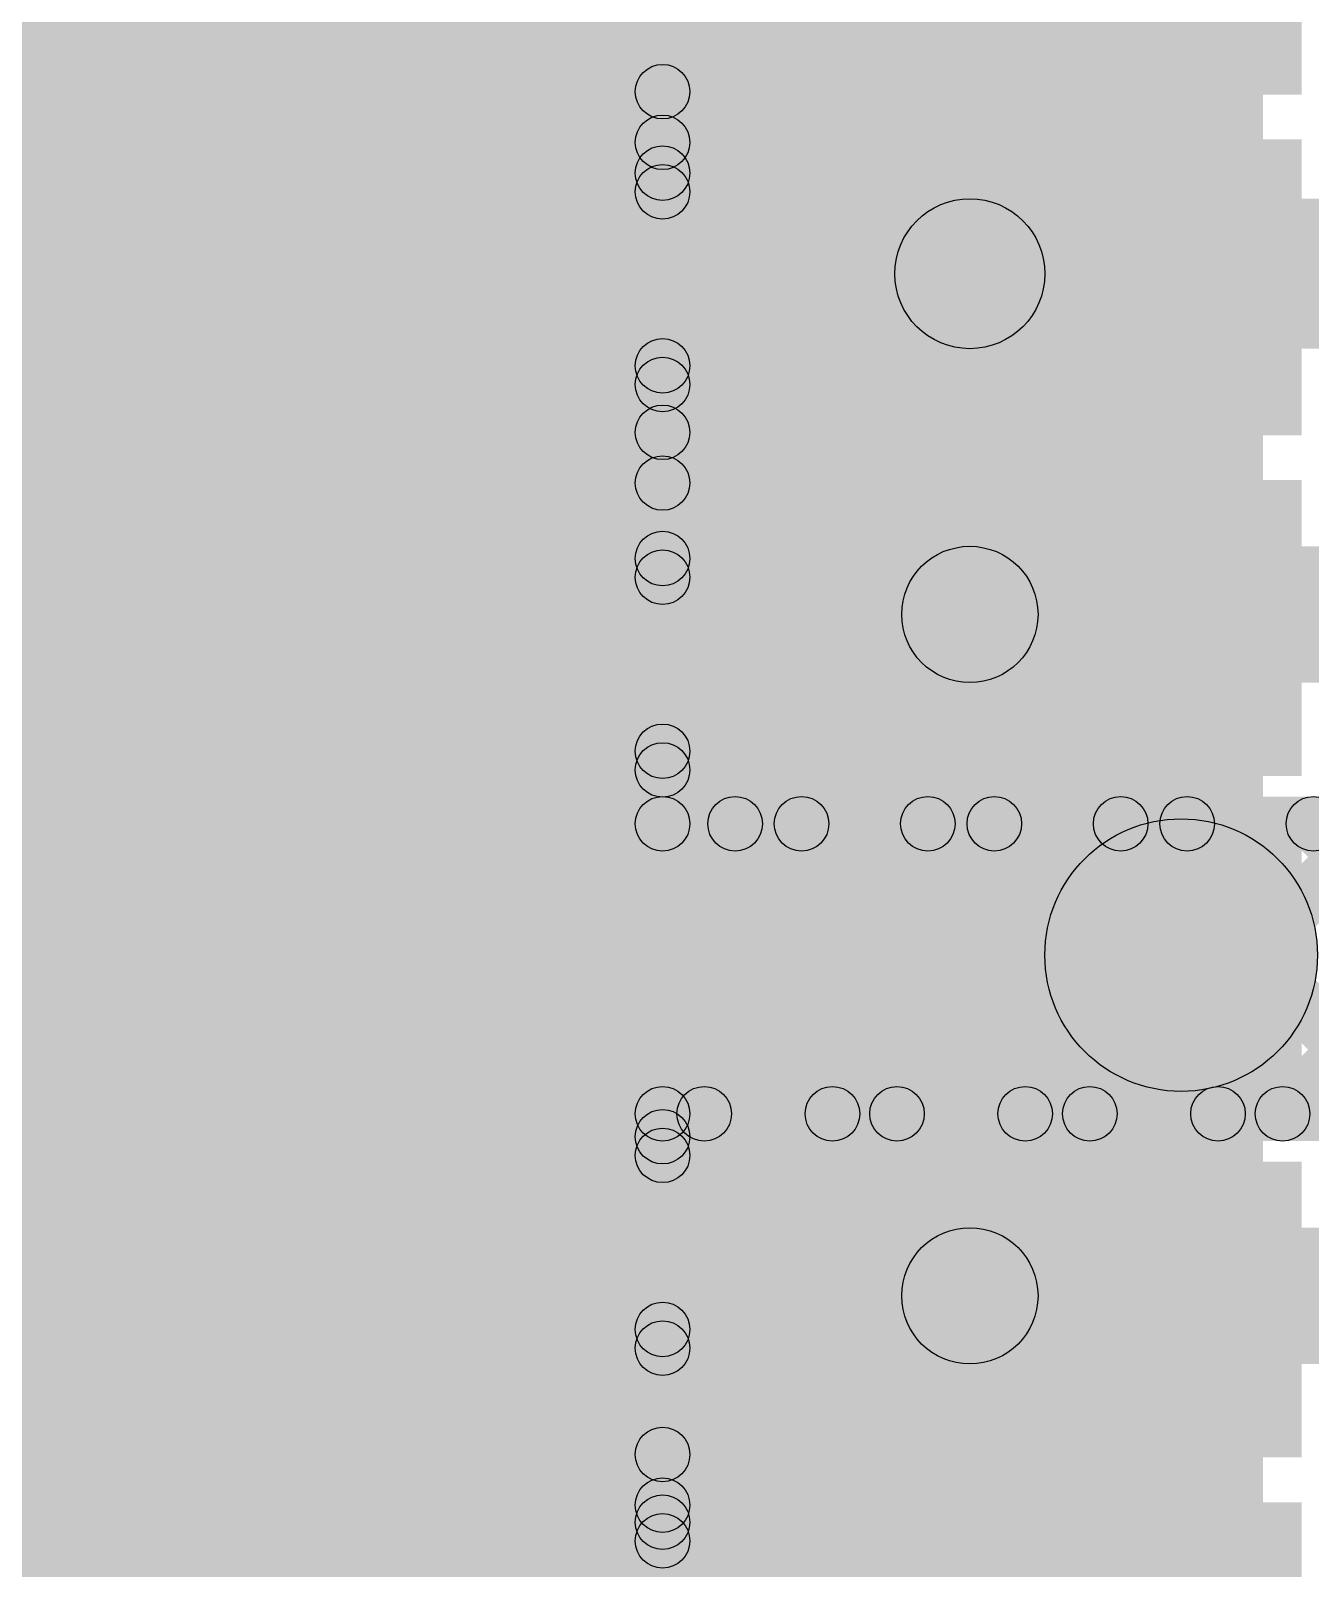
# Model space of a CAD drawing. Header units: millimetres. Extents: x -0.24 to 2.5, y 0 to 2.55.
# Drawn here: x 2.1042 to 2.2919, y 1.828 to 2.0537 of the extents above; entities that cross this region are included whole.
import ezdxf

# ---------------------------------------------------------------- set-up
doc = ezdxf.new("R2010")
doc.units = ezdxf.units.MM
doc.header["$MEASUREMENT"] = 0
for name, color, linetype in [('BottomLayer', 5, 'Continuous'), ('TopLayer', 1, 'Continuous'), ('TopPaste', 8, 'Continuous'), ('TopSolder', 216, 'Continuous')]:
    doc.layers.add(name, color=color, linetype=linetype)

# ---------------------------------------------------------------- blocks, each defined once
blk = doc.blocks.new('ESP32_WROOM_32__16MB__65')
at = {"layer": 'TopLayer'}
for points in [[(0.29528, 0.2124), (0.37402, 0.2124), (0.37402, 0.17697), (0.29528, 0.17697)], [(0.29528, 0.1624), (0.37402, 0.1624), (0.37402, 0.12697), (0.29528, 0.12697)], [(0.29528, 0.1124), (0.37402, 0.1124), (0.37402, 0.07697), (0.29528, 0.07697)], [(0.29528, 0.0624), (0.37402, 0.0624), (0.37402, 0.02697), (0.29528, 0.02697)], [(0.29528, 0.0124), (0.37402, 0.0124), (0.37402, -0.02303), (0.29528, -0.02303)], [(0.29528, -0.0376), (0.37402, -0.0376), (0.37402, -0.07303), (0.29528, -0.07303)]]:
    blk.add_hatch(color=1, dxfattribs=at).paths.add_polyline_path(points)
at = {"layer": 'TopPaste'}
for points in [[(0.29528, 0.2124), (0.37402, 0.2124), (0.37402, 0.17697), (0.29528, 0.17697)], [(0.29528, 0.1624), (0.37402, 0.1624), (0.37402, 0.12697), (0.29528, 0.12697)], [(0.29528, 0.1124), (0.37402, 0.1124), (0.37402, 0.07697), (0.29528, 0.07697)], [(0.29528, 0.0624), (0.37402, 0.0624), (0.37402, 0.02697), (0.29528, 0.02697)], [(0.29528, 0.0124), (0.37402, 0.0124), (0.37402, -0.02303), (0.29528, -0.02303)], [(0.29528, -0.0376), (0.37402, -0.0376), (0.37402, -0.07303), (0.29528, -0.07303)]]:
    blk.add_hatch(color=8, dxfattribs=at).paths.add_polyline_path(points)
at = {"layer": 'TopSolder'}
for points in [[(0.29128, 0.2164), (0.37802, 0.2164), (0.37802, 0.17297), (0.29128, 0.17297)], [(0.29128, 0.1664), (0.37802, 0.1664), (0.37802, 0.12297), (0.29128, 0.12297)], [(0.29128, 0.1164), (0.37802, 0.1164), (0.37802, 0.07297), (0.29128, 0.07297)], [(0.29128, 0.0664), (0.37802, 0.0664), (0.37802, 0.02297), (0.29128, 0.02297)], [(0.29128, 0.0164), (0.37802, 0.0164), (0.37802, -0.02703), (0.29128, -0.02703)], [(0.29128, -0.0336), (0.37802, -0.0336), (0.37802, -0.07703), (0.29128, -0.07703)]]:
    blk.add_hatch(color=216, dxfattribs=at).paths.add_polyline_path(points)

msp = doc.modelspace()

# ---------------------------------------------------------------- hatches: boundary and pattern name
at = {"layer": 'BottomLayer'}
for points in [[(1.596, 2.001), (2.279, 2.001), (2.279, 2.063), (1.596, 2.063)], [(2.1, 1.66), (2.285, 1.66), (2.285, 2.063), (2.1, 2.063)]]:
    msp.add_hatch(color=5, dxfattribs=at).paths.add_polyline_path(points)
at = {"layer": 'TopLayer'}
for points in [[(1.73002, 2.21117), (1.73568, 2.21683), (2.19975, 1.75276), (2.19409, 1.7471)], [(1.75831, 2.21117), (1.76396, 2.21683), (2.19975, 1.78104), (2.19409, 1.77539)], [(1.78659, 2.21117), (1.79225, 2.21683), (2.19975, 1.80933), (2.19409, 1.80367)], [(1.81488, 2.21117), (1.82053, 2.21683), (2.19975, 1.83761), (2.19409, 1.83195)], [(1.84316, 2.21117), (1.84882, 2.21683), (2.19975, 1.8659), (2.19409, 1.86024)], [(1.87144, 2.21117), (1.8771, 2.21683), (2.19975, 1.89418), (2.19409, 1.88852)], [(1.89973, 2.21117), (1.90539, 2.21683), (2.22467, 1.89755), (2.21901, 1.89189)], [(1.92801, 2.21117), (1.93367, 2.21683), (2.19975, 1.95075), (2.19409, 1.94509)], [(1.9563, 2.21117), (1.96195, 2.21683), (2.19975, 1.97903), (2.19409, 1.97338)], [(1.98458, 2.21117), (1.99024, 2.21683), (2.19975, 2.00732), (2.19409, 2.00166)], [(2.01287, 2.21117), (2.01852, 2.21683), (2.19975, 2.0356), (2.19409, 2.02994)], [(1.6312, 1.57179), (1.62554, 1.57745), (2.19409, 2.146), (2.19975, 2.14034)], [(1.64086, 1.55317), (1.63521, 1.55883), (2.19409, 2.11771), (2.19975, 2.11206)], [(1.66665, 1.55068), (1.661, 1.55633), (2.19409, 2.08943), (2.19975, 2.08377)], [(2.20092, 2.04472), (2.19292, 2.04472), (2.19292, 2.08728), (2.20092, 2.08728)], [(1.7529, 1.60864), (1.74724, 1.6143), (2.19409, 2.06114), (2.19975, 2.05549)], [(2.20092, 2.03728), (2.19292, 2.03728), (2.19292, 2.04472), (2.20092, 2.04472)], [(2.20092, 2.03728), (2.19292, 2.03728), (2.19292, 2.04472), (2.20092, 2.04472)], [(2.20092, 1.99472), (2.19292, 1.99472), (2.19292, 2.03728), (2.20092, 2.03728)], [(1.7652, 1.59265), (1.75954, 1.59831), (2.19409, 2.03286), (2.19975, 2.0272)], [(2.242, 2.007), (2.242, 2.029), (2.39, 2.029), (2.39, 2.007)], [(1.775, 1.57417), (1.76935, 1.57983), (2.19409, 2.00458), (2.19975, 1.99892)], [(2.20092, 1.98728), (2.19292, 1.98728), (2.19292, 1.99472), (2.20092, 1.99472)], [(2.20092, 1.98728), (2.19292, 1.98728), (2.19292, 1.99472), (2.20092, 1.99472)], [(2.20092, 1.93728), (2.19292, 1.93728), (2.19292, 1.98728), (2.20092, 1.98728)], [(2.242, 1.958), (2.242, 1.978), (2.421, 1.978), (2.421, 1.958)], [(1.80329, 1.57417), (1.79763, 1.57983), (2.19409, 1.97629), (2.19975, 1.97063)], [(2.26242, 1.89189), (2.25677, 1.89755), (2.30905, 1.94983), (2.31471, 1.94417)], [(2.29071, 1.89189), (2.28505, 1.89755), (2.33734, 1.94983), (2.34299, 1.94417)], [(1.83157, 1.57417), (1.82591, 1.57983), (2.19409, 1.94801), (2.19975, 1.94235)], [(2.19692, 1.93328), (2.19692, 1.94128), (2.29766, 1.94128), (2.29766, 1.93328)], [(1.85985, 1.57417), (1.8542, 1.57983), (2.21448, 1.94011), (2.22014, 1.93445)], [(2.20586, 1.89189), (2.2002, 1.89755), (2.24277, 1.94011), (2.24842, 1.93445)], [(2.20473, 1.93445), (2.21039, 1.94011), (2.25295, 1.89755), (2.2473, 1.89189)], [(2.23414, 1.89189), (2.22848, 1.89755), (2.27105, 1.94011), (2.27671, 1.93445)], [(2.23301, 1.93445), (2.23867, 1.94011), (2.28124, 1.89755), (2.27558, 1.89189)], [(2.2613, 1.93445), (2.26696, 1.94011), (2.31524, 1.89183), (2.30958, 1.88617)], [(2.28958, 1.93445), (2.29524, 1.94011), (2.34352, 1.89183), (2.33787, 1.88617)], [(1.87367, 1.898), (1.87367, 1.938), (2.273, 1.938), (2.273, 1.898)], [(2.19692, 1.89072), (2.19692, 1.89872), (2.29766, 1.89872), (2.29766, 1.89072)], [(2.19975, 1.88578), (2.19409, 1.89144), (2.2002, 1.89755), (2.20586, 1.89189)], [(2.20092, 1.84472), (2.19292, 1.84472), (2.19292, 1.89472), (2.20092, 1.89472)], [(1.88814, 1.57417), (1.88248, 1.57983), (2.19409, 1.89144), (2.19975, 1.88578)], [(2.242, 1.858), (2.242, 1.878), (2.418, 1.878), (2.418, 1.858)], [(1.95502, 1.61276), (1.94936, 1.61842), (2.19409, 1.86315), (2.19975, 1.8575)], [(2.20092, 1.83728), (2.19292, 1.83728), (2.19292, 1.84472), (2.20092, 1.84472)], [(2.20092, 1.83728), (2.19292, 1.83728), (2.19292, 1.84472), (2.20092, 1.84472)], [(2.20092, 1.79472), (2.19292, 1.79472), (2.19292, 1.83728), (2.20092, 1.83728)], [(1.98471, 1.61417), (1.97905, 1.61983), (2.19409, 1.83487), (2.19975, 1.82921)]]:
    msp.add_hatch(color=1, dxfattribs=at).paths.add_polyline_path(points)
h = msp.add_hatch(color=1, dxfattribs=at)
edge = h.paths.add_edge_path()
edge.add_arc((2.19692, 2.04472), 0.004, 0, 360)
h = msp.add_hatch(color=1, dxfattribs=at)
edge = h.paths.add_edge_path()
edge.add_arc((2.19692, 2.04472), 0.004, 0, 360)
h = msp.add_hatch(color=1, dxfattribs=at)
edge = h.paths.add_edge_path()
edge.add_arc((2.19692, 2.04472), 0.004, 0, 360)
h = msp.add_hatch(color=1, dxfattribs=at)
edge = h.paths.add_edge_path()
edge.add_arc((2.19692, 2.03728), 0.004, 0, 360)
h = msp.add_hatch(color=1, dxfattribs=at)
edge = h.paths.add_edge_path()
edge.add_arc((2.19692, 2.03728), 0.004, 0, 360)
h = msp.add_hatch(color=1, dxfattribs=at)
edge = h.paths.add_edge_path()
edge.add_arc((2.19692, 2.03728), 0.004, 0, 360)
h = msp.add_hatch(color=1, dxfattribs=at)
edge = h.paths.add_edge_path()
edge.add_arc((2.19692, 2.03277), 0.004, 0, 360)
h = msp.add_hatch(color=1, dxfattribs=at)
edge = h.paths.add_edge_path()
edge.add_arc((2.19692, 2.03003), 0.004, 0, 360)
h = msp.add_hatch(color=1, dxfattribs=at)
edge = h.paths.add_edge_path()
edge.add_arc((2.242, 2.018), 0.011, 0, 360)
h = msp.add_hatch(color=1, dxfattribs=at)
edge = h.paths.add_edge_path()
edge.add_arc((2.19692, 2.00449), 0.004, 0, 360)
h = msp.add_hatch(color=1, dxfattribs=at)
edge = h.paths.add_edge_path()
edge.add_arc((2.19692, 2.00175), 0.004, 0, 360)
h = msp.add_hatch(color=1, dxfattribs=at)
edge = h.paths.add_edge_path()
edge.add_arc((2.19692, 1.99472), 0.004, 0, 360)
h = msp.add_hatch(color=1, dxfattribs=at)
edge = h.paths.add_edge_path()
edge.add_arc((2.19692, 1.99472), 0.004, 0, 360)
h = msp.add_hatch(color=1, dxfattribs=at)
edge = h.paths.add_edge_path()
edge.add_arc((2.19692, 1.99472), 0.004, 0, 360)
h = msp.add_hatch(color=1, dxfattribs=at)
edge = h.paths.add_edge_path()
edge.add_arc((2.19692, 1.98728), 0.004, 0, 360)
h = msp.add_hatch(color=1, dxfattribs=at)
edge = h.paths.add_edge_path()
edge.add_arc((2.19692, 1.98728), 0.004, 0, 360)
h = msp.add_hatch(color=1, dxfattribs=at)
edge = h.paths.add_edge_path()
edge.add_arc((2.19692, 1.98728), 0.004, 0, 360)
h = msp.add_hatch(color=1, dxfattribs=at)
edge = h.paths.add_edge_path()
edge.add_arc((2.19692, 1.9762), 0.004, 0, 360)
h = msp.add_hatch(color=1, dxfattribs=at)
edge = h.paths.add_edge_path()
edge.add_arc((2.19692, 1.97346), 0.004, 0, 360)
h = msp.add_hatch(color=1, dxfattribs=at)
edge = h.paths.add_edge_path()
edge.add_arc((2.242, 1.968), 0.01, 0, 360)
h = msp.add_hatch(color=1, dxfattribs=at)
edge = h.paths.add_edge_path()
edge.add_arc((2.19692, 1.94792), 0.004, 0, 360)
h = msp.add_hatch(color=1, dxfattribs=at)
edge = h.paths.add_edge_path()
edge.add_arc((2.19692, 1.94518), 0.004, 0, 360)
h = msp.add_hatch(color=1, dxfattribs=at)
edge = h.paths.add_edge_path()
edge.add_arc((2.19692, 1.93728), 0.004, 0, 360)
h = msp.add_hatch(color=1, dxfattribs=at)
edge = h.paths.add_edge_path()
edge.add_arc((2.19692, 1.93728), 0.004, 0, 360)
h = msp.add_hatch(color=1, dxfattribs=at)
edge = h.paths.add_edge_path()
edge.add_arc((2.20756, 1.93728), 0.004, 0, 360)
h = msp.add_hatch(color=1, dxfattribs=at)
edge = h.paths.add_edge_path()
edge.add_arc((2.21731, 1.93728), 0.004, 0, 360)
h = msp.add_hatch(color=1, dxfattribs=at)
edge = h.paths.add_edge_path()
edge.add_arc((2.23584, 1.93728), 0.004, 0, 360)
h = msp.add_hatch(color=1, dxfattribs=at)
edge = h.paths.add_edge_path()
edge.add_arc((2.24559, 1.93728), 0.004, 0, 360)
h = msp.add_hatch(color=1, dxfattribs=at)
edge = h.paths.add_edge_path()
edge.add_arc((2.26413, 1.93728), 0.004, 0, 360)
h = msp.add_hatch(color=1, dxfattribs=at)
edge = h.paths.add_edge_path()
edge.add_arc((2.27388, 1.93728), 0.004, 0, 360)
h = msp.add_hatch(color=1, dxfattribs=at)
edge = h.paths.add_edge_path()
edge.add_arc((2.29241, 1.93728), 0.004, 0, 360)
h = msp.add_hatch(color=1, dxfattribs=at)
edge = h.paths.add_edge_path()
edge.add_arc((2.273, 1.918), 0.02, 0, 360)
h = msp.add_hatch(color=1, dxfattribs=at)
edge = h.paths.add_edge_path()
edge.add_arc((2.19692, 1.89472), 0.004, 0, 360)
h = msp.add_hatch(color=1, dxfattribs=at)
edge = h.paths.add_edge_path()
edge.add_arc((2.19692, 1.89472), 0.004, 0, 360)
h = msp.add_hatch(color=1, dxfattribs=at)
edge = h.paths.add_edge_path()
edge.add_arc((2.20303, 1.89472), 0.004, 0, 360)
h = msp.add_hatch(color=1, dxfattribs=at)
edge = h.paths.add_edge_path()
edge.add_arc((2.20303, 1.89472), 0.004, 0, 360)
h = msp.add_hatch(color=1, dxfattribs=at)
edge = h.paths.add_edge_path()
edge.add_arc((2.22184, 1.89472), 0.004, 0, 360)
h = msp.add_hatch(color=1, dxfattribs=at)
edge = h.paths.add_edge_path()
edge.add_arc((2.23131, 1.89472), 0.004, 0, 360)
h = msp.add_hatch(color=1, dxfattribs=at)
edge = h.paths.add_edge_path()
edge.add_arc((2.25012, 1.89472), 0.004, 0, 360)
h = msp.add_hatch(color=1, dxfattribs=at)
edge = h.paths.add_edge_path()
edge.add_arc((2.2596, 1.89472), 0.004, 0, 360)
h = msp.add_hatch(color=1, dxfattribs=at)
edge = h.paths.add_edge_path()
edge.add_arc((2.27841, 1.89472), 0.004, 0, 360)
h = msp.add_hatch(color=1, dxfattribs=at)
edge = h.paths.add_edge_path()
edge.add_arc((2.28788, 1.89472), 0.004, 0, 360)
h = msp.add_hatch(color=1, dxfattribs=at)
edge = h.paths.add_edge_path()
edge.add_arc((2.19692, 1.89135), 0.004, 0, 360)
h = msp.add_hatch(color=1, dxfattribs=at)
edge = h.paths.add_edge_path()
edge.add_arc((2.19692, 1.88861), 0.004, 0, 360)
h = msp.add_hatch(color=1, dxfattribs=at)
edge = h.paths.add_edge_path()
edge.add_arc((2.19692, 1.88861), 0.004, 0, 360)
h = msp.add_hatch(color=1, dxfattribs=at)
edge = h.paths.add_edge_path()
edge.add_arc((2.242, 1.868), 0.01, 0, 360)
h = msp.add_hatch(color=1, dxfattribs=at)
edge = h.paths.add_edge_path()
edge.add_arc((2.19692, 1.86307), 0.004, 0, 360)
h = msp.add_hatch(color=1, dxfattribs=at)
edge = h.paths.add_edge_path()
edge.add_arc((2.19692, 1.86033), 0.004, 0, 360)
h = msp.add_hatch(color=1, dxfattribs=at)
edge = h.paths.add_edge_path()
edge.add_arc((2.19692, 1.84472), 0.004, 0, 360)
h = msp.add_hatch(color=1, dxfattribs=at)
edge = h.paths.add_edge_path()
edge.add_arc((2.19692, 1.84472), 0.004, 0, 360)
h = msp.add_hatch(color=1, dxfattribs=at)
edge = h.paths.add_edge_path()
edge.add_arc((2.19692, 1.84472), 0.004, 0, 360)
h = msp.add_hatch(color=1, dxfattribs=at)
edge = h.paths.add_edge_path()
edge.add_arc((2.19692, 1.83728), 0.004, 0, 360)
h = msp.add_hatch(color=1, dxfattribs=at)
edge = h.paths.add_edge_path()
edge.add_arc((2.19692, 1.83728), 0.004, 0, 360)
h = msp.add_hatch(color=1, dxfattribs=at)
edge = h.paths.add_edge_path()
edge.add_arc((2.19692, 1.83728), 0.004, 0, 360)
h = msp.add_hatch(color=1, dxfattribs=at)
edge = h.paths.add_edge_path()
edge.add_arc((2.19692, 1.83478), 0.004, 0, 360)
h = msp.add_hatch(color=1, dxfattribs=at)
edge = h.paths.add_edge_path()
edge.add_arc((2.19692, 1.83204), 0.004, 0, 360)

# ---------------------------------------------------------------- linework, layer by layer
for centre, radius in [((2.19692, 2.04472), 0.004), ((2.19692, 2.04472), 0.004), ((2.19692, 2.04472), 0.004), ((2.19692, 2.03728), 0.004), ((2.19692, 2.03728), 0.004), ((2.19692, 2.03728), 0.004), ((2.19692, 2.03277), 0.004), ((2.19692, 2.03003), 0.004), ((2.242, 2.018), 0.011), ((2.19692, 2.00449), 0.004), ((2.19692, 2.00175), 0.004), ((2.19692, 1.99472), 0.004), ((2.19692, 1.99472), 0.004), ((2.19692, 1.99472), 0.004), ((2.19692, 1.98728), 0.004), ((2.19692, 1.98728), 0.004), ((2.19692, 1.98728), 0.004), ((2.19692, 1.9762), 0.004), ((2.19692, 1.97346), 0.004), ((2.242, 1.968), 0.01), ((2.19692, 1.94792), 0.004), ((2.19692, 1.94518), 0.004), ((2.19692, 1.93728), 0.004), ((2.19692, 1.93728), 0.004), ((2.20756, 1.93728), 0.004), ((2.21731, 1.93728), 0.004), ((2.23584, 1.93728), 0.004), ((2.24559, 1.93728), 0.004), ((2.26413, 1.93728), 0.004), ((2.27388, 1.93728), 0.004), ((2.29241, 1.93728), 0.004), ((2.273, 1.918), 0.02), ((2.19692, 1.89472), 0.004), ((2.19692, 1.89472), 0.004), ((2.20303, 1.89472), 0.004), ((2.20303, 1.89472), 0.004), ((2.22184, 1.89472), 0.004), ((2.23131, 1.89472), 0.004), ((2.25012, 1.89472), 0.004), ((2.2596, 1.89472), 0.004), ((2.27841, 1.89472), 0.004), ((2.28788, 1.89472), 0.004), ((2.19692, 1.89135), 0.004), ((2.19692, 1.88861), 0.004), ((2.19692, 1.88861), 0.004), ((2.242, 1.868), 0.01), ((2.19692, 1.86307), 0.004), ((2.19692, 1.86033), 0.004), ((2.19692, 1.84472), 0.004), ((2.19692, 1.84472), 0.004), ((2.19692, 1.84472), 0.004), ((2.19692, 1.83728), 0.004), ((2.19692, 1.83728), 0.004), ((2.19692, 1.83728), 0.004), ((2.19692, 1.83478), 0.004), ((2.19692, 1.83204), 0.004)]:
    msp.add_circle(centre, radius, dxfattribs=at)

# ---------------------------------------------------------------- block references
at = {"rotation": 360}
msp.add_blockref('ESP32_WROOM_32__16MB__65', (1.91265, 1.87131), dxfattribs=at)

doc.saveas('drawing.dxf')
